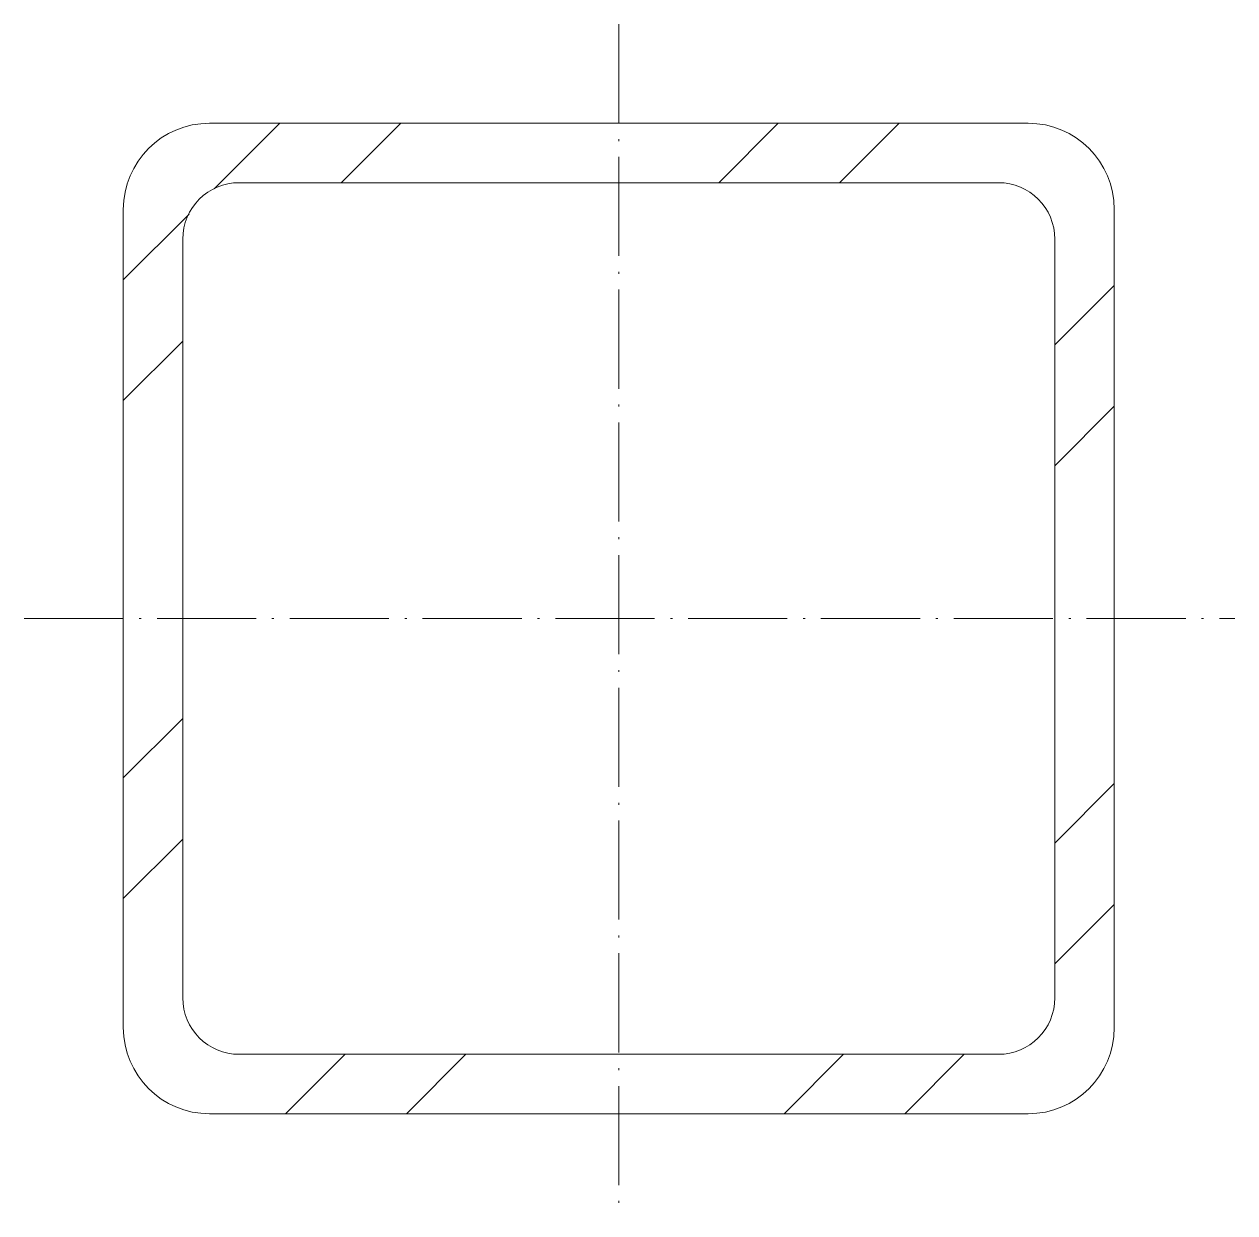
# Model space of a CAD drawing. Header units: metres. Extents: x -30 to 31.1, y -30 to 30.
import ezdxf

# ---------------------------------------------------------------- set-up
doc = ezdxf.new("R2010")
doc.units = ezdxf.units.M
doc.linetypes.add('MV_hartlijn_staal', pattern=[6.6, 5, -0.8, 0, -0.8])
doc.layers.add('A-DETL-GENF', color=92, linetype='Continuous', lineweight=18)

# ---------------------------------------------------------------- blocks, each defined once
blk = doc.blocks.new('28 Staalprofielen- koker SHS-2d - K50_3-3532392-00_0 Basismaterialen')
at = {"layer": 'A-DETL-GENF', "lineweight": 13}
h = blk.add_hatch(dxfattribs=at)
h.set_pattern_fill('FP_454', color=256, style=0, pattern_type=2)
h.set_pattern_definition([(45, (4135.222, 6716.937), (-12.57236, 12.57236), []), (45, (4135.222, 6735.987), (-12.57236, 12.57236), [])])
h.paths.add_polyline_path([(20.65, -25), (21.776, -24.852), (22.825, -24.417), (23.726, -23.726), (24.417, -22.825), (24.852, -21.776), (25, -20.65), (25, 20.65), (24.852, 21.776), (24.417, 22.825), (23.726, 23.726), (22.825, 24.417), (21.776, 24.852), (20.65, 25), (-20.65, 25), (-21.776, 24.852), (-22.825, 24.417), (-23.726, 23.726), (-24.417, 22.825), (-24.852, 21.776), (-25, 20.65), (-25, -20.65), (-24.852, -21.776), (-24.417, -22.825), (-23.726, -23.726), (-22.825, -24.417), (-21.776, -24.852), (-20.65, -25), (6.02, -25)])
h.paths.add_polyline_path([(-19.15, -22), (-19.888, -21.903), (-20.575, -21.618), (-21.165, -21.165), (-21.618, -20.575), (-21.903, -19.888), (-22, -19.15), (-22, 19.15), (-21.903, 19.888), (-21.618, 20.575), (-21.165, 21.165), (-20.575, 21.618), (-19.888, 21.903), (-19.15, 22), (19.15, 22), (19.888, 21.903), (20.575, 21.618), (21.165, 21.165), (21.618, 20.575), (21.903, 19.888), (22, 19.15), (22, -19.15), (21.903, -19.888), (21.618, -20.575), (21.165, -21.165), (20.575, -21.618), (19.888, -21.903), (19.15, -22), (6.02, -22)])
at = {"layer": 'A-DETL-GENF', "linetype": 'MV_hartlijn_staal', "lineweight": 13}
for p, q in [((0, 30), (0, -30)), ((-30, 0), (31.078, 0))]:
    blk.add_line(p, q, dxfattribs=at)
at = {"layer": 'A-DETL-GENF'}
for p, q in [((20.65, 25), (-20.65, 25)), ((-20.65, 25), (20.65, 25)), ((-19.15, 22), (19.15, 22)), ((-19.15, 22), (19.15, 22)), ((-25, 20.65), (-25, -20.65)), ((-25, -20.65), (-25, 20.65)), ((25, -20.65), (25, 20.65)), ((25, 20.65), (25, -20.65)), ((-22, -19.15), (-22, 19.15)), ((-22, -19.15), (-22, 19.15)), ((22, 19.15), (22, -19.15)), ((22, 19.15), (22, -19.15)), ((19.15, -22), (-19.15, -22)), ((19.15, -22), (-19.15, -22)), ((-20.65, -25), (20.65, -25)), ((20.65, -25), (-20.65, -25))]:
    blk.add_line(p, q, dxfattribs=at)
for centre, radius, start, end in [((-20.65, 20.65), 4.35, 90, 180), ((-20.65, 20.65), 4.35, 90, 180), ((20.65, 20.65), 4.35, 360, 90), ((20.65, 20.65), 4.35, 360, 90), ((-19.15, 19.15), 2.85, 90, 180), ((-19.15, 19.15), 2.85, 90, 180), ((19.15, 19.15), 2.85, 360, 90), ((19.15, 19.15), 2.85, 360, 90), ((-19.15, -19.15), 2.85, 180, 270), ((-19.15, -19.15), 2.85, 180, 270), ((19.15, -19.15), 2.85, 270, 0), ((19.15, -19.15), 2.85, 270, 360), ((-20.65, -20.65), 4.35, 180, 270), ((-20.65, -20.65), 4.35, 180, 270), ((20.65, -20.65), 4.35, 270, 0), ((20.65, -20.65), 4.35, 270, 0)]:
    blk.add_arc(centre, radius, start, end, dxfattribs=at)

msp = doc.modelspace()

# ---------------------------------------------------------------- block references
msp.add_blockref('28 Staalprofielen- koker SHS-2d - K50_3-3532392-00_0 Basismaterialen', (0, 0))

doc.saveas('drawing.dxf')
